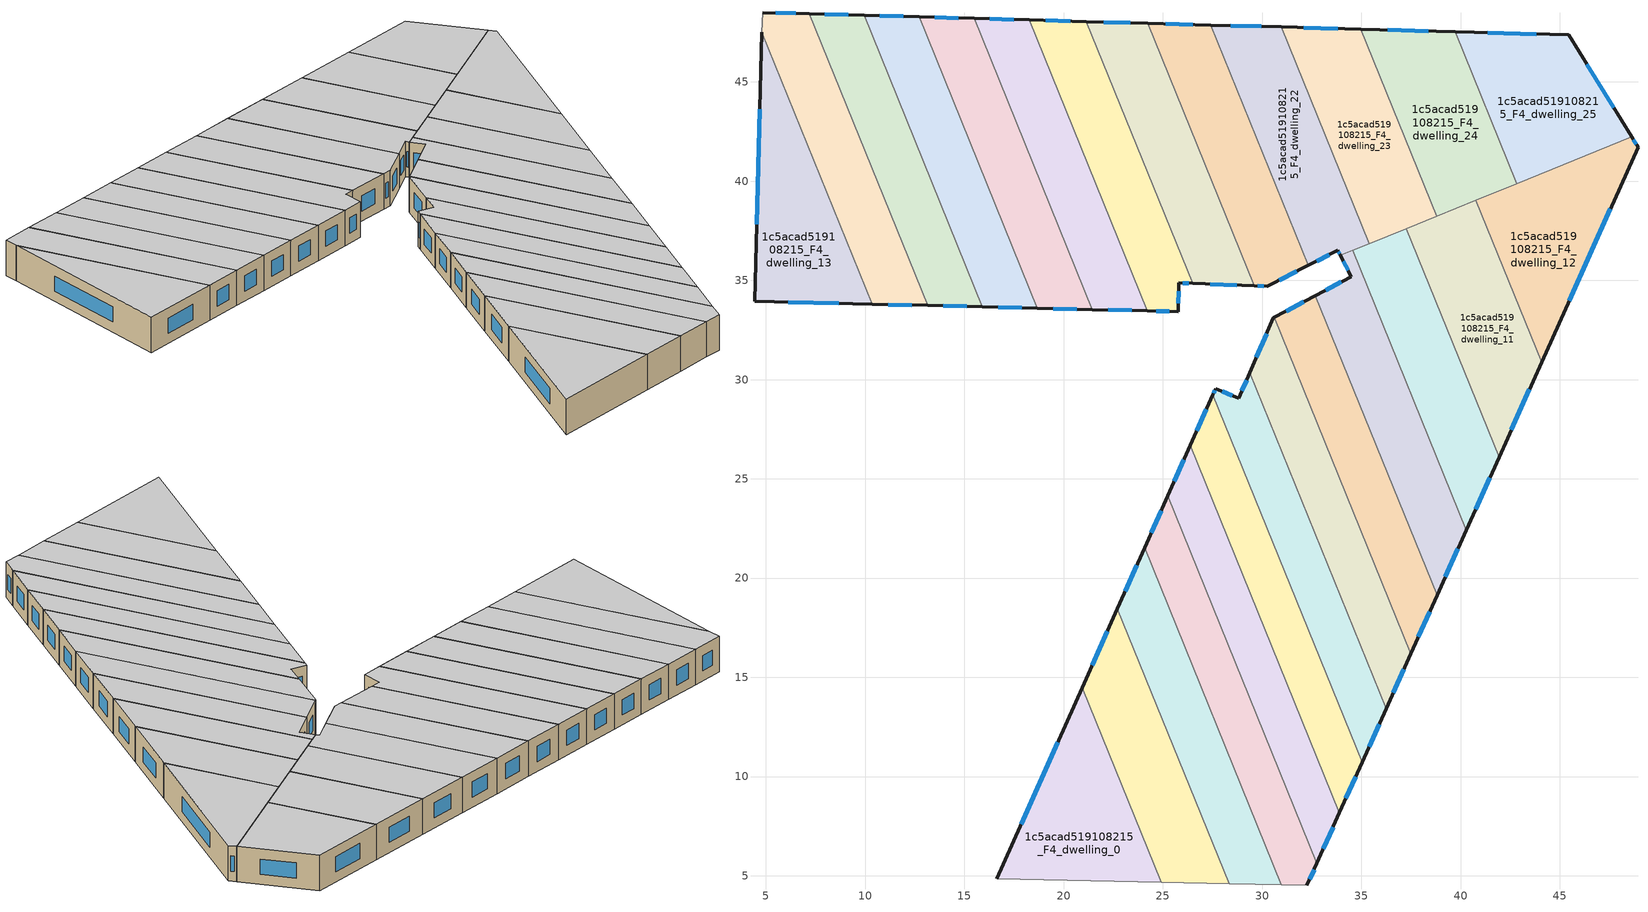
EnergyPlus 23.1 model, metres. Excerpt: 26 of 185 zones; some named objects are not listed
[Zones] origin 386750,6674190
1c5acad519108215_F4_dwelling_0
 floor to 1c5acad519108215_F3_dwelling_0 (EU_floor_Construction): 20.93,14.48 24.91,4.67 16.63,4.85 z12
 wall outside (EU_wall_Construction): 20.93,14.48 16.63,4.85 z12:15
 wall adiabatic (EU_wall_Construction): 16.63,4.85 24.91,4.67 z12:15
 wall to 1c5acad519108215_F4_dwelling_1 (EU_wall_Construction): 24.91,4.67 20.93,14.48 z12:15
 window (EU_Window_Construction): 19.7,11.72 17.86,7.6 z12.86:14.14
 ceiling to 1c5acad519108215_F5_dwelling_0 (EU_floor_Construction): 24.91,4.67 20.93,14.48 16.63,4.85 z15
1c5acad519108215_F4_dwelling_1
 floor to 1c5acad519108215_F3_dwelling_1 (EU_floor_Construction): 22.71,18.46 28.34,4.59 24.91,4.67 20.93,14.48 z12
 wall outside (EU_wall_Construction): 22.71,18.46 20.93,14.48 z12:15
 wall to 1c5acad519108215_F4_dwelling_2 (EU_wall_Construction): 28.34,4.59 22.71,18.46 z12:15
 wall adiabatic (EU_wall_Construction): 24.91,4.67 28.34,4.59 z12:15
 window (EU_Window_Construction): 22.2,17.33 21.44,15.62 z12.86:14.14
 ceiling to 1c5acad519108215_F5_dwelling_1 (EU_floor_Construction): 28.34,4.59 22.71,18.46 20.93,14.48 24.91,4.67 z15
1c5acad519108215_F4_dwelling_10
 floor to 1c5acad519108215_F3_dwelling_10 (EU_floor_Construction): 37.26,37.61 41.94,26.1 40.29,22.42 34.56,36.51 z12
 wall outside (EU_wall_Construction): 40.29,22.42 41.94,26.1 z12:15
 wall to 1c5acad519108215_F4_dwelling_9 (EU_wall_Construction): 34.56,36.51 40.29,22.42 z12:15
 wall to 1c5acad519108215_F4_dwelling_11 (EU_wall_Construction): 41.94,26.1 37.26,37.61 z12:15
 wall to 1c5acad519108215_F4_dwelling_23 (EU_wall_Construction): 37.26,37.61 35.39,36.85 z12:15
 wall to 1c5acad519108215_F4_dwelling_22 (EU_wall_Construction): 35.39,36.85 34.56,36.51 z12:15
 window (EU_Window_Construction): 40.76,23.47 41.47,25.05 z12.86:14.14
 ceiling to 1c5acad519108215_F5_dwelling_10 (EU_floor_Construction): 40.29,22.42 41.94,26.1 37.26,37.61 34.56,36.51 z15
1c5acad519108215_F4_dwelling_11
 floor to 1c5acad519108215_F3_dwelling_11 (EU_floor_Construction): 40.78,39.04 44.09,30.88 41.94,26.1 37.26,37.61 z12
 wall outside (EU_wall_Construction): 41.94,26.1 44.09,30.88 z12:15
 wall to 1c5acad519108215_F4_dwelling_12 (EU_wall_Construction): 44.09,30.88 40.78,39.04 z12:15
 wall to 1c5acad519108215_F4_dwelling_24 (EU_wall_Construction): 40.78,39.04 38.79,38.23 z12:15
 wall to 1c5acad519108215_F4_dwelling_23 (EU_wall_Construction): 38.79,38.23 37.26,37.61 z12:15
 window (EU_Window_Construction): 42.55,27.46 43.47,29.52 z12.86:14.14
 ceiling to 1c5acad519108215_F5_dwelling_11 (EU_floor_Construction): 41.94,26.1 44.09,30.88 40.78,39.04 37.26,37.61 z15
1c5acad519108215_F4_dwelling_12
 floor to 1c5acad519108215_F3_dwelling_12 (EU_floor_Construction): 48.62,42.23 48.94,41.71 44.09,30.88 40.78,39.04 z12
 wall outside (EU_wall_Construction): 44.09,30.88 48.94,41.71 48.62,42.23 z12:15
 wall to 1c5acad519108215_F4_dwelling_25 (EU_wall_Construction): 48.62,42.23 42.84,39.87 z12:15
 wall to 1c5acad519108215_F4_dwelling_24 (EU_wall_Construction): 42.84,39.88 40.77,39.04 z12:15
 window (EU_Window_Construction): 48.85,41.86 48.71,42.08 / 45.47,33.98 47.55,38.62 z12.86:14.14
 ceiling to 1c5acad519108215_F5_dwelling_12 (EU_floor_Construction): 44.09,30.88 48.94,41.71 48.62,42.23 40.78,39.04 z15
1c5acad519108215_F4_dwelling_13
 floor to 1c5acad519108215_F3_dwelling_13 (EU_floor_Construction): 4.8,47.49 10.36,33.8 4.42,33.95 z12
 wall outside (EU_wall_Construction): 4.8,47.49 4.42,33.95 10.36,33.8 z12:15
 wall to 1c5acad519108215_F4_dwelling_14 (EU_wall_Construction): 10.36,33.8 4.8,47.49 z12:15
 window (EU_Window_Construction): 6.12,33.91 8.66,33.84 / 4.69,43.62 4.53,37.82 z12.86:14.14
 ceiling to 1c5acad519108215_F5_dwelling_13 (EU_floor_Construction): 10.36,33.8 4.8,47.49 4.42,33.95 z15
1c5acad519108215_F4_dwelling_14
 floor to 1c5acad519108215_F3_dwelling_14 (EU_floor_Construction): 7.17,48.43 13.14,33.74 10.36,33.8 4.8,47.49 4.83,48.5 z12
 wall outside (EU_wall_Construction): 7.17,48.43 4.83,48.5 / 10.36,33.8 13.14,33.74 z12:15
 wall to 1c5acad519108215_F4_dwelling_15 (EU_wall_Construction): 13.14,33.74 7.17,48.43 z12:15
 wall adiabatic (EU_wall_Construction): 4.83,48.5 4.8,47.49 z12:15
 window (EU_Window_Construction): 6.5,48.45 5.5,48.48 / 11.15,33.78 12.35,33.75 z12.86:14.14
 ceiling to 1c5acad519108215_F5_dwelling_14 (EU_floor_Construction): 13.14,33.74 7.17,48.43 4.83,48.5 4.8,47.49 10.36,33.8 z15
1c5acad519108215_F4_dwelling_15
 floor to 1c5acad519108215_F3_dwelling_15 (EU_floor_Construction): 9.94,48.35 15.91,33.67 13.14,33.74 7.17,48.43 z12
 wall outside (EU_wall_Construction): 13.14,33.74 15.91,33.67 / 9.94,48.35 7.17,48.43 z12:15
 wall to 1c5acad519108215_F4_dwelling_16 (EU_wall_Construction): 15.91,33.67 9.94,48.35 z12:15
 window (EU_Window_Construction): 13.93,33.72 15.12,33.69 / 9.15,48.38 7.96,48.41 z12.86:14.14
 ceiling to 1c5acad519108215_F5_dwelling_15 (EU_floor_Construction): 15.91,33.67 9.94,48.35 7.17,48.43 13.14,33.74 z15
1c5acad519108215_F4_dwelling_16
 floor to 1c5acad519108215_F3_dwelling_16 (EU_floor_Construction): 12.71,48.28 18.68,33.6 15.91,33.67 9.94,48.35 z12
 wall outside (EU_wall_Construction): 15.91,33.67 18.68,33.6 / 12.71,48.28 9.94,48.35 z12:15
 wall to 1c5acad519108215_F4_dwelling_17 (EU_wall_Construction): 18.68,33.6 12.71,48.28 z12:15
 window (EU_Window_Construction): 16.7,33.65 17.88,33.62 / 11.92,48.3 10.73,48.33 z12.86:14.14
 ceiling to 1c5acad519108215_F5_dwelling_16 (EU_floor_Construction): 18.68,33.6 12.71,48.28 9.94,48.35 15.91,33.67 z15
1c5acad519108215_F4_dwelling_17
 floor to 1c5acad519108215_F3_dwelling_17 (EU_floor_Construction): 15.49,48.2 21.45,33.53 18.68,33.6 12.71,48.28 z12
 wall outside (EU_wall_Construction): 18.68,33.6 21.45,33.53 / 15.49,48.2 12.71,48.28 z12:15
 wall to 1c5acad519108215_F4_dwelling_18 (EU_wall_Construction): 21.45,33.53 15.49,48.2 z12:15
 window (EU_Window_Construction): 19.47,33.58 20.66,33.55 / 14.7,48.22 13.51,48.25 z12.86:14.14
 ceiling to 1c5acad519108215_F5_dwelling_17 (EU_floor_Construction): 21.45,33.53 15.49,48.2 12.71,48.28 18.68,33.6 z15
1c5acad519108215_F4_dwelling_18
 floor to 1c5acad519108215_F3_dwelling_18 (EU_floor_Construction): 18.27,48.12 24.22,33.46 21.45,33.53 15.49,48.2 z12
 wall outside (EU_wall_Construction): 21.45,33.53 24.22,33.46 / 18.27,48.12 15.49,48.2 z12:15
 wall to 1c5acad519108215_F4_dwelling_19 (EU_wall_Construction): 24.22,33.46 18.27,48.12 z12:15
 window (EU_Window_Construction): 22.24,33.51 23.43,33.48 / 17.47,48.14 16.28,48.18 z12.86:14.14
 ceiling to 1c5acad519108215_F5_dwelling_18 (EU_floor_Construction): 24.22,33.46 18.27,48.12 15.49,48.2 21.45,33.53 z15
1c5acad519108215_F4_dwelling_19
 floor to 1c5acad519108215_F3_dwelling_19 (EU_floor_Construction): 21.15,48.04 26.5,34.85 25.79,34.88 25.78,33.43 24.22,33.46 18.27,48.12 z12
 wall outside (EU_wall_Construction): 21.15,48.04 18.27,48.12 / 24.22,33.46 25.78,33.43 25.79,34.88 26.5,34.85 z12:15
 wall to 1c5acad519108215_F4_dwelling_20 (EU_wall_Construction): 26.5,34.85 21.15,48.04 z12:15
 window (EU_Window_Construction): 20.32,48.06 19.09,48.1 / 26,34.87 26.3,34.85 / 25.78,33.84 25.79,34.46 / 24.66,33.45 25.33,33.44 z12.86:14.14
 ceiling to 1c5acad519108215_F5_dwelling_19 (EU_floor_Construction): 25.78,33.43 25.79,34.88 26.5,34.85 21.15,48.04 18.27,48.12 24.22,33.46 z15
1c5acad519108215_F4_dwelling_2
 floor to 1c5acad519108215_F3_dwelling_2 (EU_floor_Construction): 24.08,21.53 30.98,4.54 28.34,4.59 22.71,18.46 z12
 wall outside (EU_wall_Construction): 24.08,21.53 22.71,18.46 z12:15
 wall to 1c5acad519108215_F4_dwelling_3 (EU_wall_Construction): 30.98,4.54 24.08,21.53 z12:15
 wall adiabatic (EU_wall_Construction): 28.34,4.59 30.98,4.54 z12:15
 window (EU_Window_Construction): 23.69,20.65 23.1,19.34 z12.86:14.14
 ceiling to 1c5acad519108215_F5_dwelling_2 (EU_floor_Construction): 30.98,4.54 24.08,21.53 22.71,18.46 28.34,4.59 z15
1c5acad519108215_F4_dwelling_20
 floor to 1c5acad519108215_F3_dwelling_20 (EU_floor_Construction): 24.23,47.96 29.6,34.73 26.5,34.85 21.15,48.04 z12
 wall outside (EU_wall_Construction): 26.5,34.85 29.6,34.73 / 24.23,47.96 21.15,48.04 z12:15
 wall to 1c5acad519108215_F4_dwelling_21 (EU_wall_Construction): 29.6,34.73 24.23,47.96 z12:15
 window (EU_Window_Construction): 27.39,34.81 28.72,34.76 / 23.35,47.98 22.03,48.02 z12.86:14.14
 ceiling to 1c5acad519108215_F5_dwelling_20 (EU_floor_Construction): 29.6,34.73 24.23,47.96 21.15,48.04 26.5,34.85 z15
1c5acad519108215_F4_dwelling_21
 floor to 1c5acad519108215_F3_dwelling_21 (EU_floor_Construction): 27.41,47.87 32.33,35.76 30.27,34.7 29.6,34.73 24.23,47.96 z12
 wall outside (EU_wall_Construction): 27.41,47.87 24.23,47.96 / 29.6,34.73 30.27,34.7 32.33,35.76 z12:15
 wall to 1c5acad519108215_F4_dwelling_22 (EU_wall_Construction): 32.33,35.76 27.41,47.87 z12:15
 window (EU_Window_Construction): 26.5,47.89 25.14,47.93 / 30.85,35 31.74,35.46 / 29.79,34.72 30.08,34.71 z12.86:14.14
 ceiling to 1c5acad519108215_F5_dwelling_21 (EU_floor_Construction): 32.33,35.76 27.41,47.87 24.23,47.96 29.6,34.73 30.27,34.7 z15
1c5acad519108215_F4_dwelling_22
 floor to 1c5acad519108215_F3_dwelling_22 (EU_floor_Construction): 30.96,47.77 35.39,36.85 33.94,36.26 33.81,36.52 32.33,35.76 27.41,47.87 z12
 wall outside (EU_wall_Construction): 32.33,35.76 33.81,36.52 33.94,36.26 / 30.96,47.77 27.41,47.87 z12:15
 wall to 1c5acad519108215_F4_dwelling_23 (EU_wall_Construction): 35.39,36.85 30.96,47.77 z12:15
 wall to 1c5acad519108215_F4_dwelling_9 (EU_wall_Construction): 33.94,36.26 34.56,36.52 z12:15
 window (EU_Window_Construction): 33.85,36.44 33.91,36.34 / 32.75,35.97 33.39,36.3 / 29.94,47.8 28.42,47.84 z12.86:14.14
 ceiling to 1c5acad519108215_F5_dwelling_22 (EU_floor_Construction): 35.39,36.85 30.96,47.77 27.41,47.87 32.33,35.76 33.81,36.52 33.94,36.26 z15
1c5acad519108215_F4_dwelling_23
 floor to 1c5acad519108215_F3_dwelling_23 (EU_floor_Construction): 34.96,47.66 38.79,38.23 35.39,36.85 30.96,47.77 z12
 wall outside (EU_wall_Construction): 34.96,47.66 30.96,47.77 z12:15
 wall to 1c5acad519108215_F4_dwelling_24 (EU_wall_Construction): 38.79,38.23 34.96,47.66 z12:15
 window (EU_Window_Construction): 33.82,47.69 32.1,47.74 z12.86:14.14
 ceiling to 1c5acad519108215_F5_dwelling_23 (EU_floor_Construction): 38.79,38.23 34.96,47.66 30.96,47.77 35.39,36.85 z15
1c5acad519108215_F4_dwelling_24
 floor to 1c5acad519108215_F3_dwelling_24 (EU_floor_Construction): 39.73,47.53 42.84,39.88 38.79,38.23 34.96,47.66 z12
 wall outside (EU_wall_Construction): 39.73,47.53 34.96,47.66 z12:15
 wall to 1c5acad519108215_F4_dwelling_25 (EU_wall_Construction): 42.84,39.88 39.73,47.53 z12:15
 window (EU_Window_Construction): 38.36,47.56 36.32,47.62 z12.86:14.14
 ceiling to 1c5acad519108215_F5_dwelling_24 (EU_floor_Construction): 42.84,39.88 39.73,47.53 34.96,47.66 38.79,38.23 z15
1c5acad519108215_F4_dwelling_25
 floor to 1c5acad519108215_F3_dwelling_25 (EU_floor_Construction): 45.45,47.37 48.62,42.23 42.84,39.88 39.73,47.53 z12
 wall outside (EU_wall_Construction): 48.62,42.23 45.45,47.37 39.73,47.53 z12:15
 window (EU_Window_Construction): 43.81,47.41 41.36,47.48 / 47.72,43.7 46.36,45.9 z12.86:14.14
 ceiling to 1c5acad519108215_F5_dwelling_25 (EU_floor_Construction): 48.62,42.23 45.45,47.37 39.73,47.53 42.84,39.88 z15
1c5acad519108215_F4_dwelling_3
 floor to 1c5acad519108215_F3_dwelling_3 (EU_floor_Construction): 25.24,24.14 32.76,5.63 32.26,4.51 30.98,4.54 24.08,21.53 z12
 wall outside (EU_wall_Construction): 25.24,24.14 24.08,21.53 / 32.26,4.51 32.76,5.63 z12:15
 wall to 1c5acad519108215_F4_dwelling_4 (EU_wall_Construction): 32.76,5.63 25.24,24.14 z12:15
 wall adiabatic (EU_wall_Construction): 30.98,4.54 32.26,4.51 z12:15
 window (EU_Window_Construction): 24.91,23.39 24.41,22.27 / 32.4,4.83 32.62,5.31 z12.86:14.14
 ceiling to 1c5acad519108215_F5_dwelling_3 (EU_floor_Construction): 32.26,4.51 32.76,5.63 25.24,24.14 24.08,21.53 30.98,4.54 z15
1c5acad519108215_F4_dwelling_4
 floor to 1c5acad519108215_F3_dwelling_4 (EU_floor_Construction): 26.38,26.69 33.9,8.17 32.76,5.63 25.24,24.14 z12
 wall outside (EU_wall_Construction): 32.76,5.63 33.9,8.17 / 26.38,26.69 25.24,24.14 z12:15
 wall to 1c5acad519108215_F4_dwelling_5 (EU_wall_Construction): 33.9,8.17 26.38,26.69 z12:15
 window (EU_Window_Construction): 33.09,6.36 33.57,7.45 / 26.05,25.96 25.57,24.87 z12.86:14.14
 ceiling to 1c5acad519108215_F5_dwelling_4 (EU_floor_Construction): 32.76,5.63 33.9,8.17 26.38,26.69 25.24,24.14 z15
1c5acad519108215_F4_dwelling_5
 floor to 1c5acad519108215_F3_dwelling_5 (EU_floor_Construction): 27.52,29.24 35.04,10.71 33.9,8.17 26.38,26.69 z12
 wall outside (EU_wall_Construction): 33.9,8.17 35.04,10.71 / 27.52,29.24 26.38,26.69 z12:15
 wall to 1c5acad519108215_F4_dwelling_6 (EU_wall_Construction): 35.04,10.71 27.52,29.24 z12:15
 window (EU_Window_Construction): 34.23,8.9 34.72,9.99 / 27.19,28.51 26.7,27.42 z12.86:14.14
 ceiling to 1c5acad519108215_F5_dwelling_5 (EU_floor_Construction): 33.9,8.17 35.04,10.71 27.52,29.24 26.38,26.69 z15
1c5acad519108215_F4_dwelling_6
 floor to 1c5acad519108215_F3_dwelling_6 (EU_floor_Construction): 29.38,30.34 36.25,13.42 35.04,10.71 27.52,29.24 27.65,29.54 28.82,29.06 z12
 wall outside (EU_wall_Construction): 35.04,10.71 36.25,13.42 / 29.38,30.34 28.82,29.06 27.65,29.54 27.52,29.24 z12:15
 wall to 1c5acad519108215_F4_dwelling_7 (EU_wall_Construction): 36.25,13.42 29.38,30.34 z12:15
 window (EU_Window_Construction): 35.39,11.49 35.91,12.64 / 27.61,29.46 27.56,29.33 / 28.49,29.2 27.99,29.4 / 29.22,29.98 28.98,29.43 z12.86:14.14
 ceiling to 1c5acad519108215_F5_dwelling_6 (EU_floor_Construction): 35.04,10.71 36.25,13.42 29.38,30.34 28.82,29.06 27.65,29.54 27.52,29.24 z15
1c5acad519108215_F4_dwelling_7
 floor to 1c5acad519108215_F3_dwelling_7 (EU_floor_Construction): 30.61,33.14 37.5,16.19 36.25,13.42 29.38,30.34 30.57,33.11 z12
 wall outside (EU_wall_Construction): 36.25,13.42 37.5,16.19 / 30.61,33.14 30.57,33.11 29.38,30.34 z12:15
 wall to 1c5acad519108215_F4_dwelling_8 (EU_wall_Construction): 37.5,16.19 30.61,33.14 z12:15
 window (EU_Window_Construction): 36.61,14.21 37.14,15.4 / 30.23,32.32 29.72,31.14 z12.86:14.14
 ceiling to 1c5acad519108215_F5_dwelling_7 (EU_floor_Construction): 36.25,13.42 37.5,16.19 30.61,33.14 30.57,33.11 29.38,30.34 z15
1c5acad519108215_F4_dwelling_8
 floor to 1c5acad519108215_F3_dwelling_8 (EU_floor_Construction): 32.68,34.23 38.82,19.13 37.5,16.19 30.61,33.14 z12
 wall outside (EU_wall_Construction): 32.68,34.23 30.61,33.14 / 37.5,16.19 38.82,19.13 z12:15
 wall to 1c5acad519108215_F4_dwelling_9 (EU_wall_Construction): 38.82,19.13 32.68,34.23 z12:15
 window (EU_Window_Construction): 32.09,33.92 31.21,33.45 / 37.87,17.03 38.44,18.29 z12.86:14.14
 ceiling to 1c5acad519108215_F5_dwelling_8 (EU_floor_Construction): 37.5,16.19 38.82,19.13 32.68,34.23 30.61,33.14 z15
1c5acad519108215_F4_dwelling_9
 floor to 1c5acad519108215_F3_dwelling_9 (EU_floor_Construction): 34.56,36.51 40.29,22.42 38.82,19.13 32.68,34.23 34.5,35.19 33.94,36.26 z12
 wall outside (EU_wall_Construction): 38.82,19.13 40.29,22.42 / 33.94,36.26 34.5,35.19 32.68,34.23 z12:15
 window (EU_Window_Construction): 39.24,20.07 39.87,21.48 / 33.98,34.92 33.2,34.51 / 34.1,35.96 34.34,35.5 z12.86:14.14
 ceiling to 1c5acad519108215_F5_dwelling_9 (EU_floor_Construction): 38.82,19.13 40.29,22.42 34.56,36.51 33.94,36.26 34.5,35.19 32.68,34.23 z15
[Building]
EU S2 Campaign: North Axis=0; Terrain=City; Solar Distribution=FullExterior
[Site:Location]
Helsinki-Vantaa.AP: Latitude=60.317; Longitude=24.963; Time Zone=2; Elevation=54.6
[SizingPeriod:WeatherFileDays]
AnnualSizingPeriod: Begin Month=1; Begin Day of Month=1; End Month=12; End Day of Month=31; Day of Week for Start Day=Monday; Use Weather File Daylight Saving Period=No; Use Weather File Rain and Snow Indicators=No
[MATERIAL]
EU_InternalMass_Material: Roughness=MediumRough; Thickness=0.1; Conductivity=1; Density=1800; Specific Heat=900; Thermal Absorptance=0.9; Solar Absorptance=0.7; Visible Absorptance=0.7
[MATERIAL:NOMASS] Roughness=MediumRough; Thermal Absorptance=0.9; Solar Absorptance=0.7; Visible Absorptance=0.7
Name | Thermal Resistance
EU_wall_NoMass | 1.10183
EU_floor_NoMass | 1.70606
[WINDOWMATERIAL:SIMPLEGLAZINGSYSTEM]
EU_Window_SimpleGlazing: UFactor=3.11035; Solar Heat Gain Coefficient=0.8; Visible Transmittance=0.8
[CONSTRUCTION]
EU_wall_Construction: EU_wall_NoMass
EU_floor_Construction: EU_floor_NoMass
EU_Window_Construction: EU_Window_SimpleGlazing
EU_InternalMass_Construction: EU_InternalMass_Material
[ZONE] Type=1; Multiplier=1; Ceiling Height=autocalculate; Floor Area=autocalculate; Part of Total Floor Area=Yes
Name | Volume
1c5acad519108215_F4_dwelling_0 | 120.739
1c5acad519108215_F4_dwelling_1 | 120.759
1c5acad519108215_F4_dwelling_10; 1c5acad519108215_F4_dwelling_12 | 120.743
1c5acad519108215_F4_dwelling_11 | 120.72
1c5acad519108215_F4_dwelling_13 | 120.735
1c5acad519108215_F4_dwelling_14; 1c5acad519108215_F4_dwelling_4 | 120.749
1c5acad519108215_F4_dwelling_15 | 120.772
1c5acad519108215_F4_dwelling_16 | 120.729
1c5acad519108215_F4_dwelling_17 | 120.756
1c5acad519108215_F4_dwelling_18 | 120.74
1c5acad519108215_F4_dwelling_19 | 120.725
1c5acad519108215_F4_dwelling_2 | 120.761
1c5acad519108215_F4_dwelling_20 | 120.754
1c5acad519108215_F4_dwelling_21 | 120.837
1c5acad519108215_F4_dwelling_22; 1c5acad519108215_F4_dwelling_6 | 120.732
1c5acad519108215_F4_dwelling_23 | 120.753
1c5acad519108215_F4_dwelling_24 | 120.724
1c5acad519108215_F4_dwelling_25; 1c5acad519108215_F4_dwelling_9 | 120.752
1c5acad519108215_F4_dwelling_3 | 120.679
1c5acad519108215_F4_dwelling_5 | 120.764
1c5acad519108215_F4_dwelling_7 | 120.77
1c5acad519108215_F4_dwelling_8 | 120.693
[INTERNALMASS] Construction=EU_InternalMass_Construction
Name | Zone or ZoneList | Surface Area
1c5acad519108215_F4_dwelling_0_EU_InternalMass | 1c5acad519108215_F4_dwelling_0 | 40.2464
1c5acad519108215_F4_dwelling_1_EU_InternalMass | 1c5acad519108215_F4_dwelling_1 | 40.2529
1c5acad519108215_F4_dwelling_2_EU_InternalMass | 1c5acad519108215_F4_dwelling_2 | 40.2536
1c5acad519108215_F4_dwelling_3_EU_InternalMass | 1c5acad519108215_F4_dwelling_3 | 40.2266
1c5acad519108215_F4_dwelling_4_EU_InternalMass | 1c5acad519108215_F4_dwelling_4 | 40.2498
1c5acad519108215_F4_dwelling_5_EU_InternalMass | 1c5acad519108215_F4_dwelling_5 | 40.2547
1c5acad519108215_F4_dwelling_6_EU_InternalMass | 1c5acad519108215_F4_dwelling_6 | 40.2435
1c5acad519108215_F4_dwelling_7_EU_InternalMass | 1c5acad519108215_F4_dwelling_7 | 40.2566
1c5acad519108215_F4_dwelling_8_EU_InternalMass | 1c5acad519108215_F4_dwelling_8 | 40.231
1c5acad519108215_F4_dwelling_9_EU_InternalMass | 1c5acad519108215_F4_dwelling_9 | 40.2504
1c5acad519108215_F4_dwelling_10_EU_InternalMass | 1c5acad519108215_F4_dwelling_10 | 40.2476
1c5acad519108215_F4_dwelling_11_EU_InternalMass | 1c5acad519108215_F4_dwelling_11 | 40.2414
1c5acad519108215_F4_dwelling_12_EU_InternalMass | 1c5acad519108215_F4_dwelling_12 | 40.2478
1c5acad519108215_F4_dwelling_13_EU_InternalMass | 1c5acad519108215_F4_dwelling_13 | 40.2454
1c5acad519108215_F4_dwelling_14_EU_InternalMass | 1c5acad519108215_F4_dwelling_14 | 40.2499
1c5acad519108215_F4_dwelling_15_EU_InternalMass | 1c5acad519108215_F4_dwelling_15 | 40.2571
1c5acad519108215_F4_dwelling_16_EU_InternalMass | 1c5acad519108215_F4_dwelling_16 | 40.2427
1c5acad519108215_F4_dwelling_17_EU_InternalMass | 1c5acad519108215_F4_dwelling_17 | 40.252
1c5acad519108215_F4_dwelling_18_EU_InternalMass | 1c5acad519108215_F4_dwelling_18 | 40.2466
1c5acad519108215_F4_dwelling_19_EU_InternalMass | 1c5acad519108215_F4_dwelling_19 | 40.2419
1c5acad519108215_F4_dwelling_20_EU_InternalMass | 1c5acad519108215_F4_dwelling_20 | 40.2514
1c5acad519108215_F4_dwelling_21_EU_InternalMass | 1c5acad519108215_F4_dwelling_21 | 40.2799
1c5acad519108215_F4_dwelling_22_EU_InternalMass | 1c5acad519108215_F4_dwelling_22 | 40.2441
1c5acad519108215_F4_dwelling_23_EU_InternalMass | 1c5acad519108215_F4_dwelling_23 | 40.2509
1c5acad519108215_F4_dwelling_24_EU_InternalMass | 1c5acad519108215_F4_dwelling_24 | 40.2414
1c5acad519108215_F4_dwelling_25_EU_InternalMass | 1c5acad519108215_F4_dwelling_25 | 40.2508
[OTHEREQUIPMENT] Fuel Type=Electricity; Design Level Calculation Method=Watts/Area; Power per Zone Floor Area=1; Fraction Latent=0; Fraction Radiant=0; Fraction Lost=0; Carbon Dioxide Generation Rate=0; EndUse Subcategory=EU_Step8_InternalGains
Name | Zone or ZoneList or Space or SpaceList | Schedule
EU_Step8_InternalGain_1c5acad519108215_F4_dwelling_0_f000 | 1c5acad519108215_F4_dwelling_0 | EU_Step8_GainSchedule_1c5acad519108215_F4_dwelling_0_f000
EU_Step8_InternalGain_1c5acad519108215_F4_dwelling_1_f000 | 1c5acad519108215_F4_dwelling_1 | EU_Step8_GainSchedule_1c5acad519108215_F4_dwelling_1_f000
EU_Step8_InternalGain_1c5acad519108215_F4_dwelling_2_f000 | 1c5acad519108215_F4_dwelling_2 | EU_Step8_GainSchedule_1c5acad519108215_F4_dwelling_2_f000
EU_Step8_InternalGain_1c5acad519108215_F4_dwelling_3_f000 | 1c5acad519108215_F4_dwelling_3 | EU_Step8_GainSchedule_1c5acad519108215_F4_dwelling_3_f000
EU_Step8_InternalGain_1c5acad519108215_F4_dwelling_4_f000 | 1c5acad519108215_F4_dwelling_4 | EU_Step8_GainSchedule_1c5acad519108215_F4_dwelling_4_f000
EU_Step8_InternalGain_1c5acad519108215_F4_dwelling_5_f000 | 1c5acad519108215_F4_dwelling_5 | EU_Step8_GainSchedule_1c5acad519108215_F4_dwelling_5_f000
EU_Step8_InternalGain_1c5acad519108215_F4_dwelling_6_f000 | 1c5acad519108215_F4_dwelling_6 | EU_Step8_GainSchedule_1c5acad519108215_F4_dwelling_6_f000
EU_Step8_InternalGain_1c5acad519108215_F4_dwelling_7_f000 | 1c5acad519108215_F4_dwelling_7 | EU_Step8_GainSchedule_1c5acad519108215_F4_dwelling_7_f000
EU_Step8_InternalGain_1c5acad519108215_F4_dwelling_8_f000 | 1c5acad519108215_F4_dwelling_8 | EU_Step8_GainSchedule_1c5acad519108215_F4_dwelling_8_f000
EU_Step8_InternalGain_1c5acad519108215_F4_dwelling_9_f000 | 1c5acad519108215_F4_dwelling_9 | EU_Step8_GainSchedule_1c5acad519108215_F4_dwelling_9_f000
EU_Step8_InternalGain_1c5acad519108215_F4_dwelling_10_f000 | 1c5acad519108215_F4_dwelling_10 | EU_Step8_GainSchedule_1c5acad519108215_F4_dwelling_10_f000
EU_Step8_InternalGain_1c5acad519108215_F4_dwelling_11_f000 | 1c5acad519108215_F4_dwelling_11 | EU_Step8_GainSchedule_1c5acad519108215_F4_dwelling_11_f000
EU_Step8_InternalGain_1c5acad519108215_F4_dwelling_12_f000 | 1c5acad519108215_F4_dwelling_12 | EU_Step8_GainSchedule_1c5acad519108215_F4_dwelling_12_f000
EU_Step8_InternalGain_1c5acad519108215_F4_dwelling_13_f000 | 1c5acad519108215_F4_dwelling_13 | EU_Step8_GainSchedule_1c5acad519108215_F4_dwelling_13_f000
EU_Step8_InternalGain_1c5acad519108215_F4_dwelling_14_f000 | 1c5acad519108215_F4_dwelling_14 | EU_Step8_GainSchedule_1c5acad519108215_F4_dwelling_14_f000
EU_Step8_InternalGain_1c5acad519108215_F4_dwelling_15_f000 | 1c5acad519108215_F4_dwelling_15 | EU_Step8_GainSchedule_1c5acad519108215_F4_dwelling_15_f000
EU_Step8_InternalGain_1c5acad519108215_F4_dwelling_16_f000 | 1c5acad519108215_F4_dwelling_16 | EU_Step8_GainSchedule_1c5acad519108215_F4_dwelling_16_f000
EU_Step8_InternalGain_1c5acad519108215_F4_dwelling_17_f000 | 1c5acad519108215_F4_dwelling_17 | EU_Step8_GainSchedule_1c5acad519108215_F4_dwelling_17_f000
EU_Step8_InternalGain_1c5acad519108215_F4_dwelling_18_f000 | 1c5acad519108215_F4_dwelling_18 | EU_Step8_GainSchedule_1c5acad519108215_F4_dwelling_18_f000
EU_Step8_InternalGain_1c5acad519108215_F4_dwelling_19_f000 | 1c5acad519108215_F4_dwelling_19 | EU_Step8_GainSchedule_1c5acad519108215_F4_dwelling_19_f000
EU_Step8_InternalGain_1c5acad519108215_F4_dwelling_20_f000 | 1c5acad519108215_F4_dwelling_20 | EU_Step8_GainSchedule_1c5acad519108215_F4_dwelling_20_f000
EU_Step8_InternalGain_1c5acad519108215_F4_dwelling_21_f000 | 1c5acad519108215_F4_dwelling_21 | EU_Step8_GainSchedule_1c5acad519108215_F4_dwelling_21_f000
EU_Step8_InternalGain_1c5acad519108215_F4_dwelling_22_f000 | 1c5acad519108215_F4_dwelling_22 | EU_Step8_GainSchedule_1c5acad519108215_F4_dwelling_22_f000
EU_Step8_InternalGain_1c5acad519108215_F4_dwelling_23_f000 | 1c5acad519108215_F4_dwelling_23 | EU_Step8_GainSchedule_1c5acad519108215_F4_dwelling_23_f000
EU_Step8_InternalGain_1c5acad519108215_F4_dwelling_24_f000 | 1c5acad519108215_F4_dwelling_24 | EU_Step8_GainSchedule_1c5acad519108215_F4_dwelling_24_f000
EU_Step8_InternalGain_1c5acad519108215_F4_dwelling_25_f000 | 1c5acad519108215_F4_dwelling_25 | EU_Step8_GainSchedule_1c5acad519108215_F4_dwelling_25_f000
[ZONEVENTILATION:DESIGNFLOWRATE] Schedule=EU_AlwaysOn; Design Flow Rate Calculation Method=AirChanges/Hour; Air Changes per Hour=0.756316; Ventilation Type=Natural; Fan Pressure Rise=0; Fan Total Efficiency=1; Constant Term Coefficient=1; Temperature Term Coefficient=0; Velocity Term Coefficient=0; Velocity Squared Term Coefficient=0; Minimum Indoor Temperature=-100; Maximum Indoor Temperature=100; Delta Temperature=-100; Minimum Outdoor Temperature=-100; Maximum Outdoor Temperature=100; Maximum Wind Speed=40
Name | Zone or ZoneList or Space or SpaceList
EU_ConstantAir_1c5acad519108215_F4_dwelling_0 | 1c5acad519108215_F4_dwelling_0
EU_ConstantAir_1c5acad519108215_F4_dwelling_1 | 1c5acad519108215_F4_dwelling_1
EU_ConstantAir_1c5acad519108215_F4_dwelling_2 | 1c5acad519108215_F4_dwelling_2
EU_ConstantAir_1c5acad519108215_F4_dwelling_3 | 1c5acad519108215_F4_dwelling_3
EU_ConstantAir_1c5acad519108215_F4_dwelling_4 | 1c5acad519108215_F4_dwelling_4
EU_ConstantAir_1c5acad519108215_F4_dwelling_5 | 1c5acad519108215_F4_dwelling_5
EU_ConstantAir_1c5acad519108215_F4_dwelling_6 | 1c5acad519108215_F4_dwelling_6
EU_ConstantAir_1c5acad519108215_F4_dwelling_7 | 1c5acad519108215_F4_dwelling_7
EU_ConstantAir_1c5acad519108215_F4_dwelling_8 | 1c5acad519108215_F4_dwelling_8
EU_ConstantAir_1c5acad519108215_F4_dwelling_9 | 1c5acad519108215_F4_dwelling_9
EU_ConstantAir_1c5acad519108215_F4_dwelling_10 | 1c5acad519108215_F4_dwelling_10
EU_ConstantAir_1c5acad519108215_F4_dwelling_11 | 1c5acad519108215_F4_dwelling_11
EU_ConstantAir_1c5acad519108215_F4_dwelling_12 | 1c5acad519108215_F4_dwelling_12
EU_ConstantAir_1c5acad519108215_F4_dwelling_13 | 1c5acad519108215_F4_dwelling_13
EU_ConstantAir_1c5acad519108215_F4_dwelling_14 | 1c5acad519108215_F4_dwelling_14
EU_ConstantAir_1c5acad519108215_F4_dwelling_15 | 1c5acad519108215_F4_dwelling_15
EU_ConstantAir_1c5acad519108215_F4_dwelling_16 | 1c5acad519108215_F4_dwelling_16
EU_ConstantAir_1c5acad519108215_F4_dwelling_17 | 1c5acad519108215_F4_dwelling_17
EU_ConstantAir_1c5acad519108215_F4_dwelling_18 | 1c5acad519108215_F4_dwelling_18
EU_ConstantAir_1c5acad519108215_F4_dwelling_19 | 1c5acad519108215_F4_dwelling_19
EU_ConstantAir_1c5acad519108215_F4_dwelling_20 | 1c5acad519108215_F4_dwelling_20
EU_ConstantAir_1c5acad519108215_F4_dwelling_21 | 1c5acad519108215_F4_dwelling_21
EU_ConstantAir_1c5acad519108215_F4_dwelling_22 | 1c5acad519108215_F4_dwelling_22
EU_ConstantAir_1c5acad519108215_F4_dwelling_23 | 1c5acad519108215_F4_dwelling_23
EU_ConstantAir_1c5acad519108215_F4_dwelling_24 | 1c5acad519108215_F4_dwelling_24
EU_ConstantAir_1c5acad519108215_F4_dwelling_25 | 1c5acad519108215_F4_dwelling_25
[HVACTEMPLATE:ZONE:IDEALLOADSAIRSYSTEM] System Availability Schedule=EU_AlwaysOn; Maximum Heating Supply Air Temperature=50; Minimum Cooling Supply Air Temperature=13; Maximum Heating Supply Air Humidity Ratio=0.0156; Minimum Cooling Supply Air Humidity Ratio=0.0077; Heating Limit=NoLimit; Cooling Limit=NoLimit; Heating Availability Schedule=EU_AlwaysOn; Cooling Availability Schedule=EU_CoolingOff; Dehumidification Control Type=ConstantSensibleHeatRatio; Cooling Sensible Heat Ratio=0.7; Dehumidification Setpoint=60; Humidification Control Type=None; Humidification Setpoint=30; Outdoor Air Method=None; Outdoor Air Flow Rate per Person=0.00944; Outdoor Air Flow Rate per Zone Floor Area=0; Outdoor Air Flow Rate per Zone=0; Demand Controlled Ventilation Type=None; Outdoor Air Economizer Type=NoEconomizer; Heat Recovery Type=None; Sensible Heat Recovery Effectiveness=0.7; Latent Heat Recovery Effectiveness=0.65
Name | Template Thermostat
1c5acad519108215_F4_dwelling_0 | EU_HeatOnly_1c5acad519108215_F4_dwelling_0
1c5acad519108215_F4_dwelling_1 | EU_HeatOnly_1c5acad519108215_F4_dwelling_1
1c5acad519108215_F4_dwelling_2 | EU_HeatOnly_1c5acad519108215_F4_dwelling_2
1c5acad519108215_F4_dwelling_3 | EU_HeatOnly_1c5acad519108215_F4_dwelling_3
1c5acad519108215_F4_dwelling_4 | EU_HeatOnly_1c5acad519108215_F4_dwelling_4
1c5acad519108215_F4_dwelling_5 | EU_HeatOnly_1c5acad519108215_F4_dwelling_5
1c5acad519108215_F4_dwelling_6 | EU_HeatOnly_1c5acad519108215_F4_dwelling_6
1c5acad519108215_F4_dwelling_7 | EU_HeatOnly_1c5acad519108215_F4_dwelling_7
1c5acad519108215_F4_dwelling_8 | EU_HeatOnly_1c5acad519108215_F4_dwelling_8
1c5acad519108215_F4_dwelling_9 | EU_HeatOnly_1c5acad519108215_F4_dwelling_9
1c5acad519108215_F4_dwelling_10 | EU_HeatOnly_1c5acad519108215_F4_dwelling_10
1c5acad519108215_F4_dwelling_11 | EU_HeatOnly_1c5acad519108215_F4_dwelling_11
1c5acad519108215_F4_dwelling_12 | EU_HeatOnly_1c5acad519108215_F4_dwelling_12
1c5acad519108215_F4_dwelling_13 | EU_HeatOnly_1c5acad519108215_F4_dwelling_13
1c5acad519108215_F4_dwelling_14 | EU_HeatOnly_1c5acad519108215_F4_dwelling_14
1c5acad519108215_F4_dwelling_15 | EU_HeatOnly_1c5acad519108215_F4_dwelling_15
1c5acad519108215_F4_dwelling_16 | EU_HeatOnly_1c5acad519108215_F4_dwelling_16
1c5acad519108215_F4_dwelling_17 | EU_HeatOnly_1c5acad519108215_F4_dwelling_17
1c5acad519108215_F4_dwelling_18 | EU_HeatOnly_1c5acad519108215_F4_dwelling_18
1c5acad519108215_F4_dwelling_19 | EU_HeatOnly_1c5acad519108215_F4_dwelling_19
1c5acad519108215_F4_dwelling_20 | EU_HeatOnly_1c5acad519108215_F4_dwelling_20
1c5acad519108215_F4_dwelling_21 | EU_HeatOnly_1c5acad519108215_F4_dwelling_21
1c5acad519108215_F4_dwelling_22 | EU_HeatOnly_1c5acad519108215_F4_dwelling_22
1c5acad519108215_F4_dwelling_23 | EU_HeatOnly_1c5acad519108215_F4_dwelling_23
1c5acad519108215_F4_dwelling_24 | EU_HeatOnly_1c5acad519108215_F4_dwelling_24
1c5acad519108215_F4_dwelling_25 | EU_HeatOnly_1c5acad519108215_F4_dwelling_25
[SIZING:ZONE] Zone Cooling Design Supply Air Temperature Input Method=SupplyAirTemperature; Zone Cooling Design Supply Air Temperature=13; Zone Heating Design Supply Air Temperature Input Method=SupplyAirTemperature; Zone Heating Design Supply Air Temperature=50; Zone Cooling Design Supply Air Humidity Ratio=0.008; Zone Heating Design Supply Air Humidity Ratio=0.008; Cooling Design Air Flow Method=DesignDay; Cooling Design Air Flow Rate=0; Cooling Minimum Air Flow per Zone Floor Area=0.000762; Cooling Minimum Air Flow=0; Cooling Minimum Air Flow Fraction=0.2; Heating Design Air Flow Method=DesignDay; Heating Design Air Flow Rate=0; Heating Maximum Air Flow per Zone Floor Area=0.002032; Heating Maximum Air Flow=0.141576; Heating Maximum Air Flow Fraction=0.3; Account for Dedicated Outdoor Air System=No; Dedicated Outdoor Air System Control Strategy=NeutralSupplyAir; Dedicated Outdoor Air Low Setpoint Temperature for Design=autosize; Dedicated Outdoor Air High Setpoint Temperature for Design=autosize; Zone Load Sizing Method=Sensible Load Only No Latent Load; Zone Latent Cooling Design Supply Air Humidity Ratio Input Method=HumidityRatioDifference; Zone Cooling Design Supply Air Humidity Ratio Difference=0.005; Zone Latent Heating Design Supply Air Humidity Ratio Input Method=HumidityRatioDifference; Zone Humidification Design Supply Air Humidity Ratio Difference=0.005
1c5acad519108215_F4_dwelling_0; 1c5acad519108215_F4_dwelling_1; 1c5acad519108215_F4_dwelling_2; 1c5acad519108215_F4_dwelling_3; 1c5acad519108215_F4_dwelling_4; 1c5acad519108215_F4_dwelling_5; 1c5acad519108215_F4_dwelling_6; 1c5acad519108215_F4_dwelling_7; 1c5acad519108215_F4_dwelling_8; 1c5acad519108215_F4_dwelling_9; 1c5acad519108215_F4_dwelling_10; 1c5acad519108215_F4_dwelling_11; 1c5acad519108215_F4_dwelling_12; 1c5acad519108215_F4_dwelling_13; 1c5acad519108215_F4_dwelling_14; 1c5acad519108215_F4_dwelling_15; 1c5acad519108215_F4_dwelling_16; 1c5acad519108215_F4_dwelling_17; 1c5acad519108215_F4_dwelling_18; 1c5acad519108215_F4_dwelling_19; 1c5acad519108215_F4_dwelling_20; 1c5acad519108215_F4_dwelling_21; 1c5acad519108215_F4_dwelling_22; 1c5acad519108215_F4_dwelling_23; 1c5acad519108215_F4_dwelling_24; 1c5acad519108215_F4_dwelling_25
[SCHEDULE:CONSTANT]
Name | Hourly Value
EU_AlwaysOn | 1
EU_CoolingOff | 0
[SCHEDULE:FILE] Column Number=1; Rows to Skip at Top=0; Number of Hours of Data=8760; Column Separator=Comma; Interpolate to Timestep=No; Minutes per Item=60; Adjust Schedule for Daylight Savings=Yes
Name | File
EU_Step8_GainSchedule_1c5acad519108215_F4_dwelling_0_f000 | ../../schedules/1c5acad519108215/1c5acad519108215_F4_dwelling_0_f000_gain.csv
EU_Step8_GainSchedule_1c5acad519108215_F4_dwelling_1_f000 | ../../schedules/1c5acad519108215/1c5acad519108215_F4_dwelling_1_f000_gain.csv
EU_Step8_GainSchedule_1c5acad519108215_F4_dwelling_2_f000 | ../../schedules/1c5acad519108215/1c5acad519108215_F4_dwelling_2_f000_gain.csv
EU_Step8_GainSchedule_1c5acad519108215_F4_dwelling_3_f000 | ../../schedules/1c5acad519108215/1c5acad519108215_F4_dwelling_3_f000_gain.csv
EU_Step8_GainSchedule_1c5acad519108215_F4_dwelling_4_f000 | ../../schedules/1c5acad519108215/1c5acad519108215_F4_dwelling_4_f000_gain.csv
EU_Step8_GainSchedule_1c5acad519108215_F4_dwelling_5_f000 | ../../schedules/1c5acad519108215/1c5acad519108215_F4_dwelling_5_f000_gain.csv
EU_Step8_GainSchedule_1c5acad519108215_F4_dwelling_6_f000 | ../../schedules/1c5acad519108215/1c5acad519108215_F4_dwelling_6_f000_gain.csv
EU_Step8_GainSchedule_1c5acad519108215_F4_dwelling_7_f000 | ../../schedules/1c5acad519108215/1c5acad519108215_F4_dwelling_7_f000_gain.csv
EU_Step8_GainSchedule_1c5acad519108215_F4_dwelling_8_f000 | ../../schedules/1c5acad519108215/1c5acad519108215_F4_dwelling_8_f000_gain.csv
EU_Step8_GainSchedule_1c5acad519108215_F4_dwelling_9_f000 | ../../schedules/1c5acad519108215/1c5acad519108215_F4_dwelling_9_f000_gain.csv
EU_Step8_GainSchedule_1c5acad519108215_F4_dwelling_10_f000 | ../../schedules/1c5acad519108215/1c5acad519108215_F4_dwelling_10_f000_gain.csv
EU_Step8_GainSchedule_1c5acad519108215_F4_dwelling_11_f000 | ../../schedules/1c5acad519108215/1c5acad519108215_F4_dwelling_11_f000_gain.csv
EU_Step8_GainSchedule_1c5acad519108215_F4_dwelling_12_f000 | ../../schedules/1c5acad519108215/1c5acad519108215_F4_dwelling_12_f000_gain.csv
EU_Step8_GainSchedule_1c5acad519108215_F4_dwelling_13_f000 | ../../schedules/1c5acad519108215/1c5acad519108215_F4_dwelling_13_f000_gain.csv
EU_Step8_GainSchedule_1c5acad519108215_F4_dwelling_14_f000 | ../../schedules/1c5acad519108215/1c5acad519108215_F4_dwelling_14_f000_gain.csv
EU_Step8_GainSchedule_1c5acad519108215_F4_dwelling_15_f000 | ../../schedules/1c5acad519108215/1c5acad519108215_F4_dwelling_15_f000_gain.csv
EU_Step8_GainSchedule_1c5acad519108215_F4_dwelling_16_f000 | ../../schedules/1c5acad519108215/1c5acad519108215_F4_dwelling_16_f000_gain.csv
EU_Step8_GainSchedule_1c5acad519108215_F4_dwelling_17_f000 | ../../schedules/1c5acad519108215/1c5acad519108215_F4_dwelling_17_f000_gain.csv
EU_Step8_GainSchedule_1c5acad519108215_F4_dwelling_18_f000 | ../../schedules/1c5acad519108215/1c5acad519108215_F4_dwelling_18_f000_gain.csv
EU_Step8_GainSchedule_1c5acad519108215_F4_dwelling_19_f000 | ../../schedules/1c5acad519108215/1c5acad519108215_F4_dwelling_19_f000_gain.csv
EU_Step8_GainSchedule_1c5acad519108215_F4_dwelling_20_f000 | ../../schedules/1c5acad519108215/1c5acad519108215_F4_dwelling_20_f000_gain.csv
EU_Step8_GainSchedule_1c5acad519108215_F4_dwelling_21_f000 | ../../schedules/1c5acad519108215/1c5acad519108215_F4_dwelling_21_f000_gain.csv
EU_Step8_GainSchedule_1c5acad519108215_F4_dwelling_22_f000 | ../../schedules/1c5acad519108215/1c5acad519108215_F4_dwelling_22_f000_gain.csv
EU_Step8_GainSchedule_1c5acad519108215_F4_dwelling_23_f000 | ../../schedules/1c5acad519108215/1c5acad519108215_F4_dwelling_23_f000_gain.csv
EU_Step8_GainSchedule_1c5acad519108215_F4_dwelling_24_f000 | ../../schedules/1c5acad519108215/1c5acad519108215_F4_dwelling_24_f000_gain.csv
EU_Step8_GainSchedule_1c5acad519108215_F4_dwelling_25_f000 | ../../schedules/1c5acad519108215/1c5acad519108215_F4_dwelling_25_f000_gain.csv
